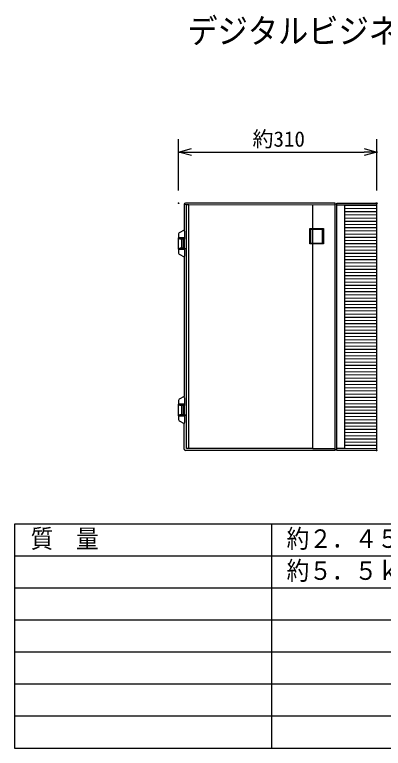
# Model space of a CAD drawing. Units: millimetres, scale not verified. Extents: x -62 to 63, y -57 to 58.
# Drawn here: x -62.5 to -4.9, y -56.9 to 57.7 of the extents above; entities that cross this region are included whole.
import ezdxf
from ezdxf.enums import TextEntityAlignment as Align

# ---------------------------------------------------------------- set-up
doc = ezdxf.new("R2010")
doc.units = ezdxf.units.MM
doc.header["$LTSCALE"] = 0.191441
doc.header["$PDMODE"] = 32
doc.header["$PDSIZE"] = 0.0957
for name, color, linetype in [('0-0_WAKU', 1, 'Continuous'), ('0-1_GAIKEI', 1, 'Continuous'), ('0-2_MOJI1', 7, 'Continuous'), ('0-3_TOUROKU', 3, 'Continuous'), ('0-4_DEFPOINTS', 7, 'Continuous')]:
    doc.layers.add(name, color=color, linetype=linetype)
doc.styles.add('ＭＳ ゴシック', font='')
doc.styles.get('ＭＳ ゴシック').set_extended_font_data('MS Gothic')

# ---------------------------------------------------------------- blocks, each defined once
blk = doc.blocks.new('_OPEN30')
at = {"layer": '0-2_MOJI1'}
blk.add_line((0, 0), (-1, 0), dxfattribs=at)
blk.add_lwpolyline([(-1, 0.26795), (0, 0), (-1, -0.26795)], dxfattribs=at)

msp = doc.modelspace()

# ---------------------------------------------------------------- linework, layer by layer
at = {"layer": '0-0_WAKU', "color": 4}
for p, q in [((62.5, -21.858), (-62.5, -21.858)), ((-62.5, -21.858), (-62.5, -56.858)), ((-22.2944, -56.858), (-22.2944, -21.858)), ((-62.5, -56.858), (62.5, -56.858))]:
    msp.add_line(p, q, dxfattribs=at)
at = {"layer": '0-0_WAKU'}
for p, q in [((62.5, -26.858), (-62.5, -26.858)), ((62.5, -31.858), (-62.5, -31.858)), ((62.5, -36.858), (-62.5, -36.858)), ((62.5, -41.858), (-62.5, -41.858)), ((62.5, -46.858), (-62.5, -46.858)), ((62.5, -51.858), (-62.5, -51.858))]:
    msp.add_line(p, q, dxfattribs=at)
at = {"layer": '0-1_GAIKEI'}
for p, q in [((-35.6344, 28.0262), (-36.0144, 28.0893)), ((-35.6344, -10.0465), (-35.6344, 28.0262)), ((-35.2798, 28.0231), (-35.6344, 28.0262)), ((-35.2798, -10.0434), (-35.2798, 28.0231)), ((-12.4189, 28.0015), (-35.2798, 28.0231)), ((-15.8697, -10.0281), (-15.8697, 28.0077)), ((-12.4189, 28.1585), (-12.1497, 28.1726)), ((-12.1497, 28.0208), (-10.9686, 28.0191)), ((-10.9686, 28.0191), (-10.9686, -10.0395)), ((-10.967, 28.0199), (-5.9115, 28.0541)), ((-5.9081, 27.9255), (-10.9636, 27.9597)), ((-5.9081, 27.4255), (-10.9636, 27.4597)), ((-5.9081, 26.9255), (-10.9636, 26.9597)), ((-5.9081, 26.4255), (-10.9636, 26.4597)), ((-5.9081, 25.9255), (-10.9636, 25.9597)), ((-5.9081, 25.4255), (-10.9636, 25.4597)), ((-35.9666, 23.9035), (-36.0144, 24.0787)), ((-16.3489, 24.339), (-14.2362, 24.3394)), ((-16.3489, 21.9406), (-16.3489, 24.339)), ((-16.2489, 24.2398), (-14.3605, 24.2398)), ((-16.2489, 24.2398), (-16.2489, 22.0398)), ((-14.3605, 22.0398), (-14.3605, 24.2398)), ((-14.2362, 24.3394), (-14.2362, 21.9402)), ((-5.9081, 24.9255), (-10.9636, 24.9597)), ((-5.9081, 24.4255), (-10.9636, 24.4597)), ((-35.9666, 23.9035), (-35.9666, 22.8898)), ((-5.9081, 23.9255), (-10.9636, 23.9597)), ((-5.9081, 23.4255), (-10.9636, 23.4597)), ((-5.9081, 22.9255), (-10.9636, 22.9597)), ((-35.9666, 22.9098), (-36.8697, 22.9098)), ((-36.8697, 22.8898), (-35.923, 22.8898)), ((-36.6889, 22.6898), (-36.6889, 22.8898)), ((-35.923, 22.6898), (-36.6889, 22.6898)), ((-36.5797, 22.8898), (-36.5797, 22.9098)), ((-36.3959, 21.2898), (-36.3959, 22.6898)), ((-36.3676, 22.9098), (-36.3676, 22.8898)), ((-36.16, 22.9098), (-36.16, 22.8898)), ((-36.1034, 21.2898), (-36.1034, 22.6898)), ((-36.0043, 22.9098), (-36.0043, 22.8898)), ((-35.962, 21.2898), (-35.962, 22.6898)), ((-35.923, 22.6898), (-35.923, 22.8898)), ((-14.2362, 21.9402), (-16.3489, 21.9406)), ((-16.2489, 22.0398), (-14.3605, 22.0398)), ((-5.9081, 22.4255), (-10.9636, 22.4597)), ((-5.9081, 21.9255), (-10.9636, 21.9597)), ((-36.8697, 21.0898), (-35.923, 21.0898)), ((-35.9666, 21.0698), (-36.8697, 21.0698)), ((-35.923, 21.2898), (-36.6889, 21.2898)), ((-36.6889, 21.0898), (-36.6889, 21.2898)), ((-36.5797, 21.0698), (-36.5797, 21.0898)), ((-36.3676, 21.0898), (-36.3676, 21.0698)), ((-36.16, 21.0898), (-36.16, 21.0698)), ((-36.0043, 21.0898), (-36.0043, 21.0698)), ((-35.9666, 21.0898), (-35.9666, 20.0761)), ((-35.923, 21.2898), (-35.923, 21.0898)), ((-5.9081, 21.4255), (-10.9636, 21.4597)), ((-5.9081, 20.9255), (-10.9636, 20.9597)), ((-35.9666, 20.0761), (-36.0144, 19.901)), ((-5.9081, 20.4255), (-10.9636, 20.4597)), ((-5.9081, 19.9255), (-10.9636, 19.9597)), ((-5.9081, 19.4255), (-10.9636, 19.4597)), ((-5.9081, 18.9255), (-10.9636, 18.9597)), ((-5.9081, 18.4255), (-10.9636, 18.4597)), ((-5.9081, 17.9255), (-10.9636, 17.9597)), ((-5.9081, 17.4255), (-10.9636, 17.4597)), ((-5.9081, 16.9255), (-10.9636, 16.9597)), ((-5.9081, 16.4255), (-10.9636, 16.4597)), ((-5.9081, 15.9255), (-10.9636, 15.9597)), ((-5.9081, 15.4255), (-10.9636, 15.4597)), ((-5.9081, 14.9255), (-10.9636, 14.9597)), ((-5.9081, 14.4255), (-10.9636, 14.4597)), ((-5.9081, 13.9255), (-10.9636, 13.9597)), ((-5.9081, 13.4255), (-10.9636, 13.4597)), ((-5.9081, 12.9255), (-10.9636, 12.9597)), ((-5.9081, 12.4255), (-10.9636, 12.4597)), ((-5.9081, 11.9255), (-10.9636, 11.9597)), ((-5.9081, 11.4255), (-10.9636, 11.4597)), ((-5.9081, 10.9255), (-10.9636, 10.9597)), ((-5.9081, 10.4255), (-10.9636, 10.4597)), ((-5.9081, 9.9255), (-10.9636, 9.9597)), ((-5.9081, 9.4255), (-10.9636, 9.4597)), ((-5.9081, 8.9255), (-10.9636, 8.9597)), ((-5.9081, 8.4255), (-10.9636, 8.4597)), ((-5.9081, 7.9255), (-10.9636, 7.9597)), ((-5.9081, 7.4255), (-10.9636, 7.4597)), ((-5.9081, 6.9255), (-10.9636, 6.9597)), ((-5.9081, 6.4255), (-10.9636, 6.4597)), ((-5.9081, 5.9255), (-10.9636, 5.9597)), ((-5.9081, 5.4255), (-10.9636, 5.4597)), ((-5.9081, 4.9255), (-10.9636, 4.9597)), ((-5.9081, 4.4255), (-10.9636, 4.4597)), ((-5.9081, 3.9255), (-10.9636, 3.9597)), ((-5.9081, 3.4255), (-10.9636, 3.4597)), ((-5.9081, 2.9255), (-10.9636, 2.9597)), ((-5.9081, 2.4255), (-10.9636, 2.4597)), ((-5.9081, 1.9255), (-10.9636, 1.9597)), ((-5.9081, 1.4255), (-10.9636, 1.4597)), ((-5.9081, 0.9255), (-10.9636, 0.9597)), ((-5.9081, 0.4255), (-10.9636, 0.4597)), ((-5.9081, -0.0745), (-10.9636, -0.0403)), ((-5.9081, -0.5745), (-10.9636, -0.5403)), ((-5.9081, -1.0745), (-10.9636, -1.0403)), ((-35.9666, -2.0965), (-36.0144, -1.9213)), ((-35.9666, -2.0965), (-35.9666, -3.1102)), ((-5.9081, -1.5745), (-10.9636, -1.5403)), ((-5.9081, -2.0745), (-10.9636, -2.0403)), ((-35.9666, -3.0902), (-36.8697, -3.0902)), ((-36.8697, -3.1102), (-35.923, -3.1102)), ((-36.6889, -3.3102), (-36.6889, -3.1102)), ((-35.923, -3.3102), (-36.6889, -3.3102)), ((-36.3959, -4.7102), (-36.3959, -3.3102)), ((-36.1034, -4.7102), (-36.1034, -3.3102)), ((-35.962, -4.7102), (-35.962, -3.3102)), ((-35.923, -3.3102), (-35.923, -3.1102)), ((-5.9081, -2.5745), (-10.9636, -2.5403)), ((-5.9081, -3.0745), (-10.9636, -3.0403)), ((-5.9081, -3.5745), (-10.9636, -3.5403)), ((-5.9081, -4.0745), (-10.9636, -4.0403)), ((-5.9081, -4.5745), (-10.9636, -4.5403)), ((-36.8697, -4.9102), (-35.923, -4.9102)), ((-35.9666, -4.9302), (-36.8697, -4.9302)), ((-36.6889, -4.7102), (-35.923, -4.7102)), ((-36.6889, -4.9102), (-36.6889, -4.7102)), ((-35.9666, -4.9102), (-35.9666, -5.9239)), ((-35.923, -4.7102), (-35.923, -4.9102)), ((-5.9081, -5.0745), (-10.9636, -5.0403)), ((-5.9081, -5.5745), (-10.9636, -5.5403)), ((-35.9666, -5.9239), (-36.0144, -6.099)), ((-5.9081, -6.0745), (-10.9636, -6.0403)), ((-5.9081, -6.5745), (-10.9636, -6.5403)), ((-5.9081, -7.0745), (-10.9636, -7.0403)), ((-5.9081, -7.5745), (-10.9636, -7.5403)), ((-5.9081, -8.0745), (-10.9636, -8.0403)), ((-5.9081, -8.5745), (-10.9636, -8.5403)), ((-5.9081, -9.0745), (-10.9636, -9.0403)), ((-35.2798, -10.0434), (-35.6344, -10.0465)), ((-19.0697, -10.0281), (-35.2798, -10.0434)), ((-15.8697, -10.0281), (-19.0697, -10.0281)), ((-15.8697, -10.0281), (-12.4189, -10.0366)), ((-12.4189, -10.1788), (-12.1497, -10.193)), ((-10.9686, -10.0395), (-12.1497, -10.0412)), ((-5.9115, -10.0745), (-10.967, -10.0403)), ((-5.9081, -9.5745), (-10.9636, -9.5403))]:
    msp.add_line(p, q, dxfattribs=at)
at = {"layer": '0-1_GAIKEI', "color": 7}
for p, q in [((-36.0144, 28.0893), (-36.0144, 24.0787)), ((-12.4189, 28.2889), (-35.8137, 28.2889)), ((-12.4189, -10.3093), (-12.4189, 28.2889)), ((-12.1497, -10.3102), (-12.1497, 28.2898)), ((-12.1497, 28.2898), (-6.0557, 28.2898)), ((-5.8697, -10.1242), (-5.8697, 28.1038)), ((-36.0144, 24.0787), (-36.7658, 23.6668)), ((-36.8697, 23.4916), (-36.8697, 22.9098)), ((-36.8697, 21.0898), (-36.8697, 22.8898)), ((-36.8697, 21.0698), (-36.8697, 20.4881)), ((-36.7658, 20.3129), (-36.0144, 19.901)), ((-36.0144, 19.901), (-36.0144, -1.9213)), ((-36.0144, -1.9213), (-36.7658, -2.3332)), ((-36.8697, -2.5084), (-36.8697, -3.0902)), ((-36.8697, -4.9102), (-36.8697, -3.1102)), ((-36.8697, -4.9302), (-36.8697, -5.5119)), ((-36.7658, -5.6871), (-36.0144, -6.099)), ((-36.0144, -10.1096), (-36.0144, -6.099)), ((-12.4189, -10.3093), (-35.8137, -10.3093)), ((-6.0557, -10.3102), (-12.1497, -10.3102))]:
    msp.add_line(p, q, dxfattribs=at)
for centre, radius, start, end in [((-35.8143, 28.0888), 0.2001, 89.82333, 179.87066), ((-6.0557, 28.1038), 0.186, 359.99958, 89.99971), ((-36.6697, 23.4914), 0.2, 118.73154, 179.99994), ((-36.6697, 20.4883), 0.2, 180.00006, 241.26846), ((-36.6697, -2.5086), 0.2, 118.73154, 179.99994), ((-36.6697, -5.5117), 0.2, 180.00006, 241.26846), ((-35.8144, -10.1092), 0.2001, 180.12186, 270.18419), ((-6.0557, -10.1242), 0.186, 270.00029, 0.00042)]:
    msp.add_arc(centre, radius, start, end, dxfattribs=at)
at = {"layer": '0-2_MOJI1'}
for p in [(-5.927, 28.2889), (-5.927, -10.3093)]:
    msp.add_point(p, dxfattribs=at)
at = {"layer": '0-3_TOUROKU'}
for p, q in [((-36.8697, 30.288), (-36.8697, 38.288)), ((-5.8697, 30.288), (-5.8697, 38.288)), ((-34.8697, 36.288), (-7.8697, 36.288))]:
    msp.add_line(p, q, dxfattribs=at)
at = {"layer": '0-4_DEFPOINTS'}
for p in [(-5.8697, 36.288), (-36.8697, 28.288), (-5.8697, 28.288)]:
    msp.add_point(p, dxfattribs=at)

# ---------------------------------------------------------------- block references
at = {"layer": '0-3_TOUROKU', "xscale": 2, "yscale": 2, "rotation": 180}
msp.add_blockref('_OPEN30', (-36.8697, 36.288), dxfattribs=at)
at = {"layer": '0-3_TOUROKU', "xscale": 2, "yscale": 2}
msp.add_blockref('_OPEN30', (-5.8697, 36.288), dxfattribs=at)

# ---------------------------------------------------------------- texts
at = {"layer": '0-2_MOJI1', "color": 2, "style": 'ＭＳ ゴシック', "width": 0.9}
for s, height, p in [('デジタルビジネスホン主装置', 3.848, (-35.5, 52.1178)), ('質\u3000量', 2.887, (-60, -26.4131)), ('約２．４５ｋｇ（初実装時）', 2.887, (-20, -26.4131)), ('約５．５ｋｇ（フル実装時）', 2.887, (-20, -31.4131))]:
    msp.add_text(s, height=height, dxfattribs=at).set_placement(p, align=Align.BOTTOM_LEFT)
at = {"layer": '0-3_TOUROKU', "style": 'ＭＳ ゴシック'}
msp.add_text('約310', height=2.406, dxfattribs=at).set_placement((-25.3231, 36.3976), align=Align.BOTTOM_LEFT)

doc.saveas('drawing.dxf')
